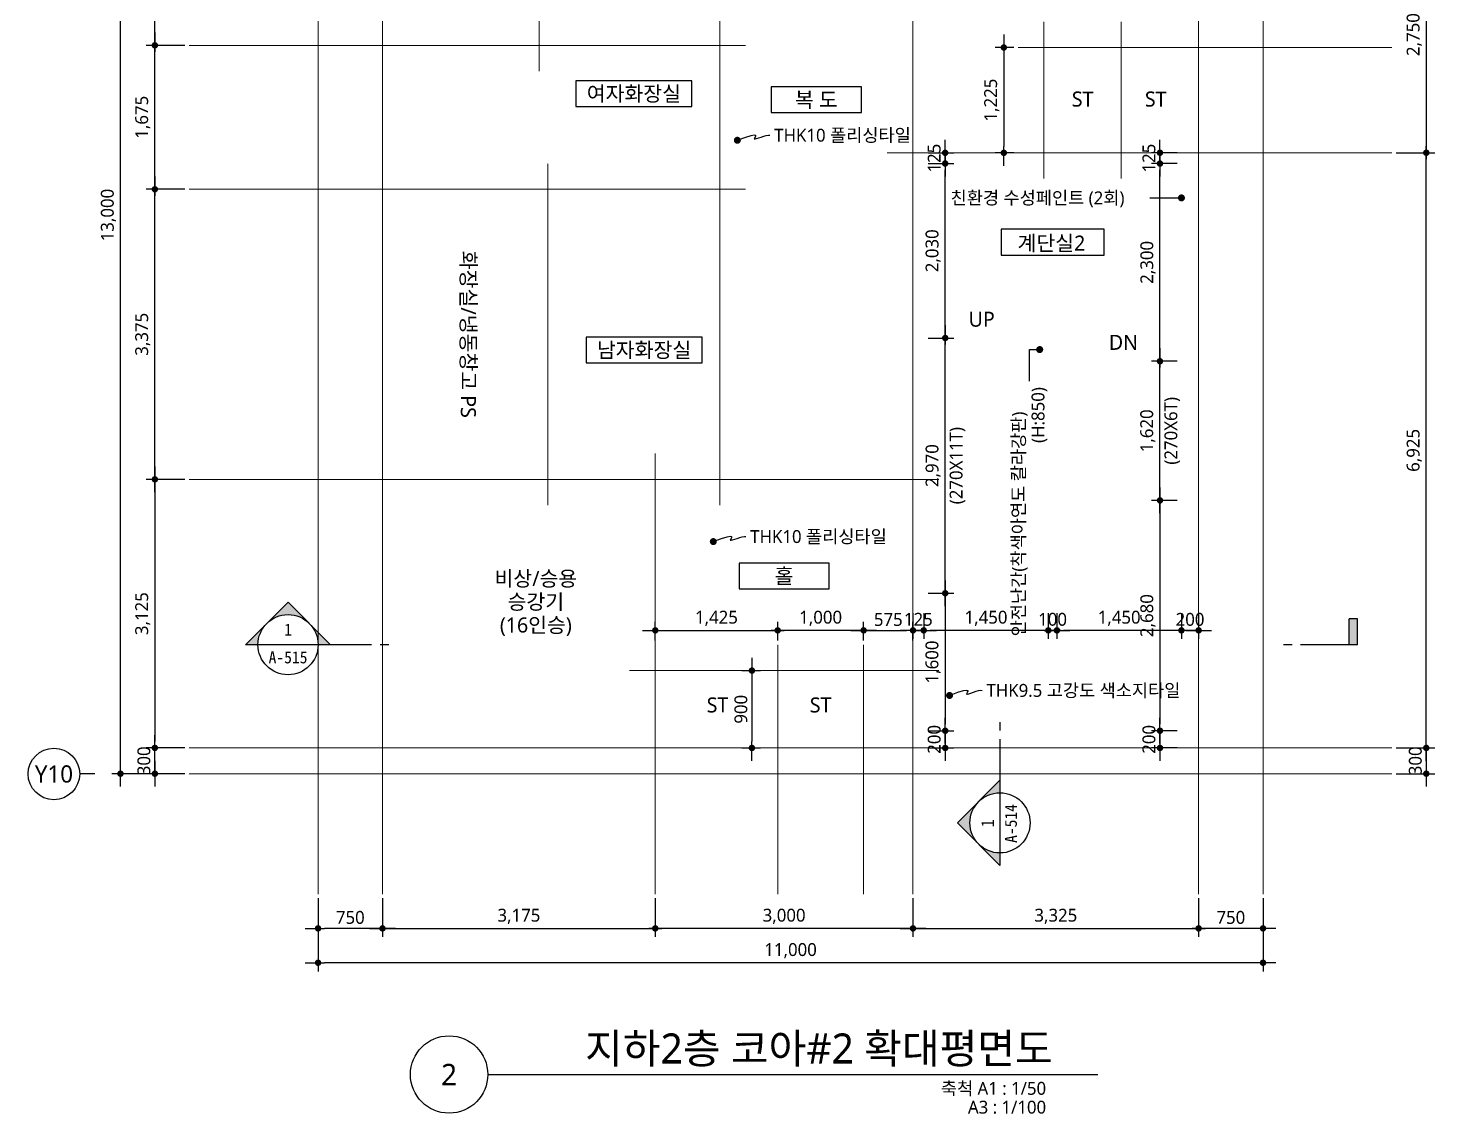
# Model space of a CAD drawing. Header units: millimetres. Extents: x 3320976 to 3527701, y 1183647 to 1243117.
# Drawn here: x 3338464 to 3354839, y 1183647 to 1196280 of the extents above; entities that cross this region are included whole.
import ezdxf
from ezdxf.enums import TextEntityAlignment as Align

# ---------------------------------------------------------------- set-up
doc = ezdxf.new("R2010")
doc.units = ezdxf.units.MM
doc.header["$MEASUREMENT"] = 0
doc.linetypes.add('CEN', pattern=[62, 60, -1, 0, -1])
doc.layers.get('0').update_dxf_attribs({"linetype": 'CONTINUOUS'})
for name, color, linetype, lineweight in [('A-AXIS-BUBL', 7, 'CONTINUOUS', 25), ('A-CNTL', 1, 'CEN', 15), ('A-DIMS', 7, 'CONTINUOUS', 25), ('A-MKXS-LEAD', 7, 'CONTINUOUS', 25), ('A-MKXS-MAK1', 3, 'CONTINUOUS', 25), ('A-MKXS-TEXT1', 3, 'CONTINUOUS', 25), ('A-MKXS-TEXT2', 7, 'CONTINUOUS', 25), ('A-MKXX-NAME', 3, 'CONTINUOUS', 25), ('A-MKXX-SYMB', 7, 'CONTINUOUS', 25), ('A-XXXX-SYMB', 7, 'CONTINUOUS', 25), ('A-XXXX-TXT1', 3, 'CONTINUOUS', 25), ('A-XXXX-TXT2', 3, 'CONTINUOUS', 25)]:
    doc.layers.add(name, color=color, linetype=linetype, lineweight=lineweight)
doc.styles.add('HY울릉도L', font='')
doc.styles.add('돋움체', font='')
doc.styles.add('맑은고딕', font='malgun.ttf')
doc.styles.get('HY울릉도L').set_extended_font_data('HYwulM')
doc.styles.get('돋움체').set_extended_font_data('DotumChe')
doc.dimstyles.new('CDIM', dxfattribs={"dimtxt": 3, "dimasz": 1.5, "dimexe": 2, "dimexo": 1, "dimgap": 1, "dimtad": 1, "dimdec": 0, "dimrnd": 0.5, "dimzin": 0, "dimdsep": 32, "dimlunit": 6, "dimtxsty": 'HY울릉도L', "dimblk1": '_CIDOT', "dimblk2": '_CIDOT', "dimsah": 1, "dimcen": 5.5, "dimclrd": 2, "dimclre": 2, "dimclrt": 7, "dimadec": 0, "dimazin": 0, "dimtfac": 1, "dimtdec": 0, "dimtix": 1, "dimtmove": 2, "dimatfit": 1, "dimldrblk": '_CIDOT', "dimfxl": 1, "dimtolj": 1, "dimtzin": 0, "dimlwd": -1, "dimarcsym": 0})

# ---------------------------------------------------------------- blocks, each defined once
blk = doc.blocks.new('_CIDOT')
at = {"color": 0, "linetype": 'ByBlock'}
blk.add_line((2, 0), (-1, 0), dxfattribs=at)
at = {"color": 0, "linetype": 'ByBlock', "const_width": 0.5}
blk.add_lwpolyline([(-0.25, 0, 1), (0.25, 0, 1)], format="xyb", close=True, dxfattribs=at)
blk = doc.blocks.new('*D466')
at = {"layer": 'A-DIMS', "lineweight": -2, "transparency": 16777216}
for p, q in [((-1550, 0), (-2400, 0)), ((-1550, -13000), (-2400, -13000))]:
    blk.add_line(p, q, dxfattribs=at)
at = {"layer": 'A-DIMS', "transparency": 16777216}
blk.add_line((-2300, -12925), (-2300, -75), dxfattribs=at)
at = {"layer": 'A-DIMS', "transparency": 16777216, "xscale": 75, "yscale": 75, "zscale": 75}
for p, rotation in [((-2300, 0), 90), ((-2300, -13000), 270)]:
    blk.add_blockref('_CIDOT', p, dxfattribs=dict(at, rotation=rotation))
at = {"layer": 'A-DIMS', "color": 3, "transparency": 16777216, "insert": (-2440, -6500), "char_height": 150, "attachment_point": 5, "rotation": 90, "style": '맑은고딕'}
blk.add_mtext('\\A1;13,000', dxfattribs=at)
blk = doc.blocks.new('*D469')
at = {"layer": 'A-DIMS', "lineweight": -2, "transparency": 16777216}
for p, q in [((-1550, -700), (-2000, -700)), ((-1550, -4525), (-2000, -4525))]:
    blk.add_line(p, q, dxfattribs=at)
at = {"layer": 'A-DIMS', "transparency": 16777216}
blk.add_line((-1900, -4450), (-1900, -775), dxfattribs=at)
at = {"layer": 'A-DIMS', "transparency": 16777216, "xscale": 75, "yscale": 75, "zscale": 75}
for p, rotation in [((-1900, -700), 90), ((-1900, -4525), 270)]:
    blk.add_blockref('_CIDOT', p, dxfattribs=dict(at, rotation=rotation))
at = {"layer": 'A-DIMS', "color": 3, "transparency": 16777216, "insert": (-2040, -2613), "char_height": 150, "attachment_point": 5, "rotation": 90, "style": '맑은고딕'}
blk.add_mtext('\\A1;3,825', dxfattribs=at)
blk = doc.blocks.new('*D470')
at = {"layer": 'A-DIMS', "transparency": 16777216}
for p, q in [((-1900, -12625), (-1900, -12550)), ((-1900, -13000), (-1900, -12700)), ((-1900, -13075), (-1900, -13150))]:
    blk.add_line(p, q, dxfattribs=at)
at = {"layer": 'A-DIMS', "lineweight": -2, "transparency": 16777216}
for p, q in [((-1550, -12700), (-2000, -12700)), ((-1550, -13000), (-2000, -13000))]:
    blk.add_line(p, q, dxfattribs=at)
at = {"layer": 'A-DIMS', "transparency": 16777216, "xscale": 75, "yscale": 75, "zscale": 75}
for p, rotation in [((-1900, -12700), 270), ((-1900, -13000), 90)]:
    blk.add_blockref('_CIDOT', p, dxfattribs=dict(at, rotation=rotation))
at = {"layer": 'A-DIMS', "color": 3, "transparency": 16777216, "insert": (-2027, -12850), "char_height": 150, "attachment_point": 5, "rotation": 90, "style": '맑은고딕'}
blk.add_mtext('\\A1;300', dxfattribs=at)
blk = doc.blocks.new('*D472')
at = {"layer": 'A-DIMS', "lineweight": -2, "transparency": 16777216}
for p, q in [((0, -14450), (0, -14900)), ((750, -14450), (750, -14900))]:
    blk.add_line(p, q, dxfattribs=at)
at = {"layer": 'A-DIMS', "transparency": 16777216}
blk.add_line((675, -14800), (75, -14800), dxfattribs=at)
at = {"layer": 'A-DIMS', "transparency": 16777216, "xscale": 75, "yscale": 75, "zscale": 75, "rotation": 180}
blk.add_blockref('_CIDOT', (0, -14800), dxfattribs=at)
at = {"layer": 'A-DIMS', "transparency": 16777216, "xscale": 75, "yscale": 75, "zscale": 75}
blk.add_blockref('_CIDOT', (750, -14800), dxfattribs=at)
at = {"layer": 'A-DIMS', "color": 3, "transparency": 16777216, "insert": (375, -14673), "char_height": 150, "attachment_point": 5, "style": '맑은고딕'}
blk.add_mtext('\\A1;750', dxfattribs=at)
blk = doc.blocks.new('*D473')
at = {"layer": 'A-DIMS', "lineweight": -2, "transparency": 16777216}
for p, q in [((10250, -14450), (10250, -14900)), ((11000, -14450), (11000, -14900))]:
    blk.add_line(p, q, dxfattribs=at)
at = {"layer": 'A-DIMS', "transparency": 16777216}
blk.add_line((10925, -14800), (10325, -14800), dxfattribs=at)
at = {"layer": 'A-DIMS', "transparency": 16777216, "xscale": 75, "yscale": 75, "zscale": 75, "rotation": 180}
blk.add_blockref('_CIDOT', (10250, -14800), dxfattribs=at)
at = {"layer": 'A-DIMS', "transparency": 16777216, "xscale": 75, "yscale": 75, "zscale": 75}
blk.add_blockref('_CIDOT', (11000, -14800), dxfattribs=at)
at = {"layer": 'A-DIMS', "color": 3, "transparency": 16777216, "insert": (10625, -14673), "char_height": 150, "attachment_point": 5, "style": '맑은고딕'}
blk.add_mtext('\\A1;750', dxfattribs=at)
blk = doc.blocks.new('*D475')
at = {"layer": 'A-DIMS', "lineweight": -2, "transparency": 16777216}
for p, q in [((6925, -14450), (6925, -14900)), ((10250, -14450), (10250, -14900))]:
    blk.add_line(p, q, dxfattribs=at)
at = {"layer": 'A-DIMS', "transparency": 16777216}
blk.add_line((7000, -14800), (10175, -14800), dxfattribs=at)
at = {"layer": 'A-DIMS', "transparency": 16777216, "xscale": 75, "yscale": 75, "zscale": 75, "rotation": 180}
blk.add_blockref('_CIDOT', (6925, -14800), dxfattribs=at)
at = {"layer": 'A-DIMS', "transparency": 16777216, "xscale": 75, "yscale": 75, "zscale": 75}
blk.add_blockref('_CIDOT', (10250, -14800), dxfattribs=at)
at = {"layer": 'A-DIMS', "color": 3, "transparency": 16777216, "insert": (8588, -14660), "char_height": 150, "attachment_point": 5, "style": '맑은고딕'}
blk.add_mtext('\\A1;3,325', dxfattribs=at)
blk = doc.blocks.new('*D476')
at = {"layer": 'A-DIMS', "lineweight": -2, "transparency": 16777216}
for p, q in [((750, -14450), (750, -14900)), ((3925, -14450), (3925, -14900))]:
    blk.add_line(p, q, dxfattribs=at)
at = {"layer": 'A-DIMS', "transparency": 16777216}
blk.add_line((825, -14800), (3850, -14800), dxfattribs=at)
at = {"layer": 'A-DIMS', "transparency": 16777216, "xscale": 75, "yscale": 75, "zscale": 75, "rotation": 180}
blk.add_blockref('_CIDOT', (750, -14800), dxfattribs=at)
at = {"layer": 'A-DIMS', "transparency": 16777216, "xscale": 75, "yscale": 75, "zscale": 75}
blk.add_blockref('_CIDOT', (3925, -14800), dxfattribs=at)
at = {"layer": 'A-DIMS', "color": 3, "transparency": 16777216, "insert": (2338, -14660), "char_height": 150, "attachment_point": 5, "style": '맑은고딕'}
blk.add_mtext('\\A1;3,175', dxfattribs=at)
blk = doc.blocks.new('*D477')
at = {"layer": 'A-DIMS', "lineweight": -2, "transparency": 16777216}
for p, q in [((12550, -3025), (13000, -3025)), ((12550, -5775), (13000, -5775))]:
    blk.add_line(p, q, dxfattribs=at)
at = {"layer": 'A-DIMS', "transparency": 16777216}
blk.add_line((12900, -3100), (12900, -5700), dxfattribs=at)
at = {"layer": 'A-DIMS', "transparency": 16777216, "xscale": 75, "yscale": 75, "zscale": 75}
for p, rotation in [((12900, -3025), 90), ((12900, -5775), 270)]:
    blk.add_blockref('_CIDOT', p, dxfattribs=dict(at, rotation=rotation))
at = {"layer": 'A-DIMS', "color": 3, "transparency": 16777216, "insert": (12760, -4400), "char_height": 150, "attachment_point": 5, "rotation": 90, "style": '맑은고딕'}
blk.add_mtext('\\A1;2,750', dxfattribs=at)
blk = doc.blocks.new('*D478')
at = {"layer": 'A-DIMS', "lineweight": -2, "transparency": 16777216}
for p, q in [((12550, -5775), (13000, -5775)), ((12550, -12700), (13000, -12700))]:
    blk.add_line(p, q, dxfattribs=at)
at = {"layer": 'A-DIMS', "transparency": 16777216}
blk.add_line((12900, -12625), (12900, -5850), dxfattribs=at)
at = {"layer": 'A-DIMS', "transparency": 16777216, "xscale": 75, "yscale": 75, "zscale": 75}
for p, rotation in [((12900, -5775), 90), ((12900, -12700), 270)]:
    blk.add_blockref('_CIDOT', p, dxfattribs=dict(at, rotation=rotation))
at = {"layer": 'A-DIMS', "color": 3, "transparency": 16777216, "insert": (12760, -9238), "char_height": 150, "attachment_point": 5, "rotation": 90, "style": '맑은고딕'}
blk.add_mtext('\\A1;6,925', dxfattribs=at)
blk = doc.blocks.new('*D479')
at = {"layer": 'A-DIMS', "transparency": 16777216}
for p, q in [((12900, -12625), (12900, -12550)), ((12900, -12700), (12900, -13000)), ((12900, -13075), (12900, -13150))]:
    blk.add_line(p, q, dxfattribs=at)
at = {"layer": 'A-DIMS', "lineweight": -2, "transparency": 16777216}
for p, q in [((12550, -12700), (13000, -12700)), ((12550, -13000), (13000, -13000))]:
    blk.add_line(p, q, dxfattribs=at)
at = {"layer": 'A-DIMS', "transparency": 16777216, "xscale": 75, "yscale": 75, "zscale": 75}
for p, rotation in [((12900, -12700), 270), ((12900, -13000), 90)]:
    blk.add_blockref('_CIDOT', p, dxfattribs=dict(at, rotation=rotation))
at = {"layer": 'A-DIMS', "color": 3, "transparency": 16777216, "insert": (12773, -12850), "char_height": 150, "attachment_point": 5, "rotation": 90, "style": '맑은고딕'}
blk.add_mtext('\\A1;300', dxfattribs=at)
blk = doc.blocks.new('*D480')
at = {"layer": 'A-DIMS', "lineweight": -2, "transparency": 16777216}
for p, q in [((-1550, -9575), (-2000, -9575)), ((-1550, -12700), (-2000, -12700))]:
    blk.add_line(p, q, dxfattribs=at)
at = {"layer": 'A-DIMS', "transparency": 16777216}
blk.add_line((-1900, -9650), (-1900, -12625), dxfattribs=at)
at = {"layer": 'A-DIMS', "transparency": 16777216, "xscale": 75, "yscale": 75, "zscale": 75}
for p, rotation in [((-1900, -9575), 90), ((-1900, -12700), 270)]:
    blk.add_blockref('_CIDOT', p, dxfattribs=dict(at, rotation=rotation))
at = {"layer": 'A-DIMS', "color": 3, "transparency": 16777216, "insert": (-2040, -11138), "char_height": 150, "attachment_point": 5, "rotation": 90, "style": '맑은고딕'}
blk.add_mtext('\\A1;3,125', dxfattribs=at)
blk = doc.blocks.new('*D481')
at = {"layer": 'A-DIMS', "lineweight": -2, "transparency": 16777216}
for p, q in [((-1550, -6200), (-2000, -6200)), ((-1550, -9575), (-2000, -9575))]:
    blk.add_line(p, q, dxfattribs=at)
at = {"layer": 'A-DIMS', "transparency": 16777216}
blk.add_line((-1900, -9500), (-1900, -6275), dxfattribs=at)
at = {"layer": 'A-DIMS', "transparency": 16777216, "xscale": 75, "yscale": 75, "zscale": 75}
for p, rotation in [((-1900, -6200), 90), ((-1900, -9575), 270)]:
    blk.add_blockref('_CIDOT', p, dxfattribs=dict(at, rotation=rotation))
at = {"layer": 'A-DIMS', "color": 3, "transparency": 16777216, "insert": (-2040, -7887), "char_height": 150, "attachment_point": 5, "rotation": 90, "style": '맑은고딕'}
blk.add_mtext('\\A1;3,375', dxfattribs=at)
blk = doc.blocks.new('*D482')
at = {"layer": 'A-DIMS', "lineweight": -2, "transparency": 16777216}
for p, q in [((3925, -14450), (3925, -14900)), ((6925, -14450), (6925, -14900))]:
    blk.add_line(p, q, dxfattribs=at)
at = {"layer": 'A-DIMS', "transparency": 16777216}
blk.add_line((6850, -14800), (4000, -14800), dxfattribs=at)
at = {"layer": 'A-DIMS', "transparency": 16777216, "xscale": 75, "yscale": 75, "zscale": 75, "rotation": 180}
blk.add_blockref('_CIDOT', (3925, -14800), dxfattribs=at)
at = {"layer": 'A-DIMS', "transparency": 16777216, "xscale": 75, "yscale": 75, "zscale": 75}
blk.add_blockref('_CIDOT', (6925, -14800), dxfattribs=at)
at = {"layer": 'A-DIMS', "color": 3, "transparency": 16777216, "insert": (5425, -14660), "char_height": 150, "attachment_point": 5, "style": '맑은고딕'}
blk.add_mtext('\\A1;3,000', dxfattribs=at)
blk = doc.blocks.new('*D486')
at = {"layer": 'A-DIMS', "lineweight": -2, "transparency": 16777216}
for p, q in [((0, -14450), (0, -15300)), ((11000, -14450), (11000, -15300))]:
    blk.add_line(p, q, dxfattribs=at)
at = {"layer": 'A-DIMS', "transparency": 16777216}
blk.add_line((10925, -15200), (75, -15200), dxfattribs=at)
at = {"layer": 'A-DIMS', "transparency": 16777216, "xscale": 75, "yscale": 75, "zscale": 75, "rotation": 180}
blk.add_blockref('_CIDOT', (0, -15200), dxfattribs=at)
at = {"layer": 'A-DIMS', "transparency": 16777216, "xscale": 75, "yscale": 75, "zscale": 75}
blk.add_blockref('_CIDOT', (11000, -15200), dxfattribs=at)
at = {"layer": 'A-DIMS', "color": 3, "transparency": 16777216, "insert": (5500, -15060), "char_height": 150, "attachment_point": 5, "style": '맑은고딕'}
blk.add_mtext('\\A1;11,000', dxfattribs=at)
blk = doc.blocks.new('*D487')
at = {"layer": 'A-DIMS', "lineweight": -2, "transparency": 16777216}
for p, q in [((-1550, -4525), (-2000, -4525)), ((-1550, -6200), (-2000, -6200))]:
    blk.add_line(p, q, dxfattribs=at)
at = {"layer": 'A-DIMS', "transparency": 16777216}
blk.add_line((-1900, -6125), (-1900, -4600), dxfattribs=at)
at = {"layer": 'A-DIMS', "transparency": 16777216, "xscale": 75, "yscale": 75, "zscale": 75}
for p, rotation in [((-1900, -4525), 90), ((-1900, -6200), 270)]:
    blk.add_blockref('_CIDOT', p, dxfattribs=dict(at, rotation=rotation))
at = {"layer": 'A-DIMS', "color": 3, "transparency": 16777216, "insert": (-2040, -5362), "char_height": 150, "attachment_point": 5, "rotation": 90, "style": '맑은고딕'}
blk.add_mtext('\\A1;1,675', dxfattribs=at)
blk = doc.blocks.new('비상승용승강기16인승')
at = {"layer": 'A-MKXX-NAME', "style": '맑은고딕'}
for s, p in [('비상/승용', (0, 270)), ('승강기', (0, 0)), ('(16인승)', (0, -270))]:
    blk.add_text(s, height=175, dxfattribs=at).set_placement(p, align=Align.MIDDLE_CENTER)
blk = doc.blocks.new('*D162')
at = {"layer": 'A-DIMS', "lineweight": -2, "transparency": 16777216}
for p, q in [((3347189, 1189155), (3347189, 1189373)), ((3348189, 1189155), (3348189, 1189373))]:
    blk.add_line(p, q, dxfattribs=at)
at = {"layer": 'A-DIMS', "transparency": 16777216}
blk.add_line((3348114, 1189273), (3347264, 1189273), dxfattribs=at)
at = {"layer": 'A-DIMS', "transparency": 16777216, "xscale": 75, "yscale": 75, "zscale": 75, "rotation": 180}
blk.add_blockref('_CIDOT', (3347189, 1189273), dxfattribs=at)
at = {"layer": 'A-DIMS', "transparency": 16777216, "xscale": 75, "yscale": 75, "zscale": 75}
blk.add_blockref('_CIDOT', (3348189, 1189273), dxfattribs=at)
at = {"layer": 'A-DIMS', "color": 3, "transparency": 16777216, "insert": (3347689, 1189413), "char_height": 150, "attachment_point": 5, "style": '맑은고딕'}
blk.add_mtext('\\A1;1,000', dxfattribs=at)
blk = doc.blocks.new('*D156')
at = {"layer": 'A-DIMS', "lineweight": -2, "transparency": 16777216}
for p, q in [((3345764, 1189155), (3345764, 1189373)), ((3347189, 1189155), (3347189, 1189373))]:
    blk.add_line(p, q, dxfattribs=at)
at = {"layer": 'A-DIMS', "transparency": 16777216}
blk.add_line((3345839, 1189273), (3347114, 1189273), dxfattribs=at)
at = {"layer": 'A-DIMS', "transparency": 16777216, "xscale": 75, "yscale": 75, "zscale": 75, "rotation": 180}
blk.add_blockref('_CIDOT', (3345764, 1189273), dxfattribs=at)
at = {"layer": 'A-DIMS', "transparency": 16777216, "xscale": 75, "yscale": 75, "zscale": 75}
blk.add_blockref('_CIDOT', (3347189, 1189273), dxfattribs=at)
at = {"layer": 'A-DIMS', "color": 3, "transparency": 16777216, "insert": (3346476, 1189413), "char_height": 150, "attachment_point": 5, "style": '맑은고딕'}
blk.add_mtext('\\A1;1,425', dxfattribs=at)
blk = doc.blocks.new('*D157')
at = {"layer": 'A-DIMS', "lineweight": -2, "transparency": 16777216}
for p, q in [((3348189, 1189155), (3348189, 1189373)), ((3348764, 1189155), (3348764, 1189373))]:
    blk.add_line(p, q, dxfattribs=at)
at = {"layer": 'A-DIMS', "transparency": 16777216}
blk.add_line((3348264, 1189273), (3348689, 1189273), dxfattribs=at)
at = {"layer": 'A-DIMS', "transparency": 16777216, "xscale": 75, "yscale": 75, "zscale": 75, "rotation": 180}
blk.add_blockref('_CIDOT', (3348189, 1189273), dxfattribs=at)
at = {"layer": 'A-DIMS', "transparency": 16777216, "xscale": 75, "yscale": 75, "zscale": 75}
blk.add_blockref('_CIDOT', (3348764, 1189273), dxfattribs=at)
at = {"layer": 'A-DIMS', "color": 3, "transparency": 16777216, "insert": (3348476, 1189399), "char_height": 150, "attachment_point": 5, "style": '맑은고딕'}
blk.add_mtext('\\A1;575', dxfattribs=at)
blk = doc.blocks.new('*D158')
at = {"layer": 'A-DIMS', "lineweight": -2, "transparency": 16777216}
for p, q in [((3346771, 1188805), (3346989, 1188805)), ((3346771, 1187905), (3346989, 1187905))]:
    blk.add_line(p, q, dxfattribs=at)
at = {"layer": 'A-DIMS', "transparency": 16777216}
blk.add_line((3346889, 1188730), (3346889, 1187980), dxfattribs=at)
at = {"layer": 'A-DIMS', "transparency": 16777216, "xscale": 75, "yscale": 75, "zscale": 75}
for p, rotation in [((3346889, 1188805), 90), ((3346889, 1187905), 270)]:
    blk.add_blockref('_CIDOT', p, dxfattribs=dict(at, rotation=rotation))
at = {"layer": 'A-DIMS', "color": 3, "transparency": 16777216, "insert": (3346761, 1188355), "char_height": 150, "attachment_point": 5, "rotation": 90, "style": '맑은고딕'}
blk.add_mtext('\\A1;900', dxfattribs=at)
blk = doc.blocks.new('*D161')
at = {"layer": 'A-DIMS', "lineweight": -2, "transparency": 16777216}
for p, q in [((3349939, 1196055), (3349721, 1196055)), ((3349939, 1194830), (3349721, 1194830))]:
    blk.add_line(p, q, dxfattribs=at)
at = {"layer": 'A-DIMS', "transparency": 16777216}
blk.add_line((3349821, 1195980), (3349821, 1194905), dxfattribs=at)
at = {"layer": 'A-DIMS', "transparency": 16777216, "xscale": 75, "yscale": 75, "zscale": 75}
for p, rotation in [((3349821, 1196055), 90), ((3349821, 1194830), 270)]:
    blk.add_blockref('_CIDOT', p, dxfattribs=dict(at, rotation=rotation))
at = {"layer": 'A-DIMS', "color": 3, "transparency": 16777216, "insert": (3349681, 1195443), "char_height": 150, "attachment_point": 5, "rotation": 90, "style": '맑은고딕'}
blk.add_mtext('\\A1;1,225', dxfattribs=at)
blk = doc.blocks.new('CORE 2- 단면')
at = {"layer": 'A-MKXS-MAK1'}
h = blk.add_hatch(color=256, dxfattribs=at)
h.paths.add_polyline_path([(5095, 12859), (4847, 12611, 0.414214), (4847, 13106)])
h.paths.add_polyline_path([(4847, 12611), (4600, 12364), (4600, 12509, 0.198912)])
h.paths.add_polyline_path([(4847, 13106, 0.198912), (4600, 13209), (4600, 13354)])
blk.add_hatch(color=256, dxfattribs=at).paths.add_polyline_path([(537, 10486), (437, 10486), (437, 10786), (537, 10786)])
h = blk.add_hatch(color=256, dxfattribs=at)
h.paths.add_polyline_path([(12887, 10291), (12639, 10538, 0.414214), (13134, 10538)])
h.paths.add_polyline_path([(12639, 10538), (12392, 10786), (12537, 10786, 0.198912)])
h.paths.add_polyline_path([(13134, 10538, 0.198912), (13237, 10786), (13382, 10786)])
for p, q in [((4600, 13354), (5095, 12859)), ((4600, 11886), (4600, 13354)), ((4600, 12364), (5095, 12859)), ((4600, 11686), (4600, 11786)), ((437, 10786), (1100, 10786)), ((437, 10786), (437, 10486)), ((537, 10786), (537, 10486)), ((1200, 10786), (1300, 10786)), ((11714, 10786), (11814, 10786)), ((11914, 10786), (13382, 10786)), ((12392, 10786), (12887, 10291)), ((13382, 10786), (12887, 10291)), ((437, 10486), (537, 10486))]:
    blk.add_line(p, q, dxfattribs=at)
for centre in [(4600, 12859), (12887, 10786)]:
    blk.add_circle(centre, 350, dxfattribs=at)
at = {"layer": 'A-MKXS-TEXT2', "style": '돋움체'}
for s, height, rotation, p in [('A-514', 140, 270, (4472, 12866)), ('1', 150, 270, (4744, 12863)), ('A-515', 140, 180, (12887, 10934)), ('1', 140, 180, (12887, 10611))]:
    blk.add_text(s, height=height, rotation=rotation, dxfattribs=at).set_placement(p, align=Align.MIDDLE)
blk = doc.blocks.new('*D343')
at = {"layer": 'A-DIMS', "lineweight": -2, "transparency": 16777216}
for p, q in [((3348939, 1192675), (3349239, 1192675)), ((3348939, 1189705), (3349239, 1189705))]:
    blk.add_line(p, q, dxfattribs=at)
at = {"layer": 'A-DIMS', "transparency": 16777216}
blk.add_line((3349139, 1189780), (3349139, 1192600), dxfattribs=at)
at = {"layer": 'A-DIMS', "transparency": 16777216, "xscale": 75, "yscale": 75, "zscale": 75}
for p, rotation in [((3349139, 1192675), 90), ((3349139, 1189705), 270)]:
    blk.add_blockref('_CIDOT', p, dxfattribs=dict(at, rotation=rotation))
at = {"layer": 'A-DIMS', "color": 3, "transparency": 16777216, "char_height": 150, "attachment_point": 5, "rotation": 90, "style": '맑은고딕'}
for s, insert in [('\\A1;(270X11T)', (3349282, 1191190)), ('\\A1;2,970', (3348999, 1191190))]:
    blk.add_mtext(s, dxfattribs=dict(at, insert=insert))
blk = doc.blocks.new('*D344')
at = {"layer": 'A-DIMS', "lineweight": -2, "transparency": 16777216}
for p, q in [((3348939, 1189705), (3349239, 1189705)), ((3348939, 1188105), (3349239, 1188105))]:
    blk.add_line(p, q, dxfattribs=at)
at = {"layer": 'A-DIMS', "transparency": 16777216}
blk.add_line((3349139, 1189630), (3349139, 1188180), dxfattribs=at)
at = {"layer": 'A-DIMS', "transparency": 16777216, "xscale": 75, "yscale": 75, "zscale": 75}
for p, rotation in [((3349139, 1189705), 90), ((3349139, 1188105), 270)]:
    blk.add_blockref('_CIDOT', p, dxfattribs=dict(at, rotation=rotation))
at = {"layer": 'A-DIMS', "color": 3, "transparency": 16777216, "insert": (3348998, 1188905), "char_height": 150, "attachment_point": 5, "rotation": 90, "style": '맑은고딕'}
blk.add_mtext('\\A1;1,600', dxfattribs=at)
blk = doc.blocks.new('*D345')
at = {"layer": 'A-DIMS', "lineweight": -2, "transparency": 16777216}
for p, q in [((3348939, 1194705), (3349239, 1194705)), ((3348939, 1192675), (3349239, 1192675))]:
    blk.add_line(p, q, dxfattribs=at)
at = {"layer": 'A-DIMS', "transparency": 16777216}
blk.add_line((3349139, 1192750), (3349139, 1194630), dxfattribs=at)
at = {"layer": 'A-DIMS', "transparency": 16777216, "xscale": 75, "yscale": 75, "zscale": 75}
for p, rotation in [((3349139, 1194705), 90), ((3349139, 1192675), 270)]:
    blk.add_blockref('_CIDOT', p, dxfattribs=dict(at, rotation=rotation))
at = {"layer": 'A-DIMS', "color": 3, "transparency": 16777216, "insert": (3348999, 1193690), "char_height": 150, "attachment_point": 5, "rotation": 90, "style": '맑은고딕'}
blk.add_mtext('\\A1;2,030', dxfattribs=at)
blk = doc.blocks.new('*D346')
at = {"layer": 'A-DIMS', "transparency": 16777216}
for p, q in [((3349139, 1194905), (3349139, 1194980)), ((3349139, 1194705), (3349139, 1194830)), ((3349139, 1194630), (3349139, 1194555))]:
    blk.add_line(p, q, dxfattribs=at)
at = {"layer": 'A-DIMS', "lineweight": -2, "transparency": 16777216}
for p, q in [((3348939, 1194830), (3349239, 1194830)), ((3348939, 1194705), (3349239, 1194705))]:
    blk.add_line(p, q, dxfattribs=at)
at = {"layer": 'A-DIMS', "transparency": 16777216, "xscale": 75, "yscale": 75, "zscale": 75}
for p, rotation in [((3349139, 1194830), 270), ((3349139, 1194705), 90)]:
    blk.add_blockref('_CIDOT', p, dxfattribs=dict(at, rotation=rotation))
at = {"layer": 'A-DIMS', "color": 3, "transparency": 16777216, "insert": (3349011, 1194768), "char_height": 150, "attachment_point": 5, "rotation": 90, "style": '맑은고딕'}
blk.add_mtext('\\A1;125', dxfattribs=at)
blk = doc.blocks.new('*D347')
at = {"layer": 'A-DIMS', "transparency": 16777216}
for p, q in [((3349139, 1188180), (3349139, 1188255)), ((3349139, 1188105), (3349139, 1187905)), ((3349139, 1187830), (3349139, 1187755))]:
    blk.add_line(p, q, dxfattribs=at)
at = {"layer": 'A-DIMS', "lineweight": -2, "transparency": 16777216}
for p, q in [((3348939, 1188105), (3349239, 1188105)), ((3348939, 1187905), (3349239, 1187905))]:
    blk.add_line(p, q, dxfattribs=at)
at = {"layer": 'A-DIMS', "transparency": 16777216, "xscale": 75, "yscale": 75, "zscale": 75}
for p, rotation in [((3349139, 1188105), 270), ((3349139, 1187905), 90)]:
    blk.add_blockref('_CIDOT', p, dxfattribs=dict(at, rotation=rotation))
at = {"layer": 'A-DIMS', "color": 3, "transparency": 16777216, "insert": (3349011, 1188005), "char_height": 150, "attachment_point": 5, "rotation": 90, "style": '맑은고딕'}
blk.add_mtext('\\A1;200', dxfattribs=at)
blk = doc.blocks.new('*D348')
at = {"layer": 'A-DIMS', "lineweight": -2, "transparency": 16777216}
for p, q in [((3351839, 1192405), (3351539, 1192405)), ((3351839, 1190785), (3351539, 1190785))]:
    blk.add_line(p, q, dxfattribs=at)
at = {"layer": 'A-DIMS', "transparency": 16777216}
blk.add_line((3351639, 1190860), (3351639, 1192330), dxfattribs=at)
at = {"layer": 'A-DIMS', "transparency": 16777216, "xscale": 75, "yscale": 75, "zscale": 75}
for p, rotation in [((3351639, 1192405), 90), ((3351639, 1190785), 270)]:
    blk.add_blockref('_CIDOT', p, dxfattribs=dict(at, rotation=rotation))
at = {"layer": 'A-DIMS', "color": 3, "transparency": 16777216, "char_height": 150, "attachment_point": 5, "rotation": 90, "style": '맑은고딕'}
for s, insert in [('\\A1;(270X6T)', (3351782, 1191595)), ('\\A1;1,620', (3351498, 1191595))]:
    blk.add_mtext(s, dxfattribs=dict(at, insert=insert))
blk = doc.blocks.new('*D349')
at = {"layer": 'A-DIMS', "lineweight": -2, "transparency": 16777216}
for p, q in [((3351839, 1190785), (3351539, 1190785)), ((3351839, 1188105), (3351539, 1188105))]:
    blk.add_line(p, q, dxfattribs=at)
at = {"layer": 'A-DIMS', "transparency": 16777216}
blk.add_line((3351639, 1190710), (3351639, 1188180), dxfattribs=at)
at = {"layer": 'A-DIMS', "transparency": 16777216, "xscale": 75, "yscale": 75, "zscale": 75}
for p, rotation in [((3351639, 1190785), 90), ((3351639, 1188105), 270)]:
    blk.add_blockref('_CIDOT', p, dxfattribs=dict(at, rotation=rotation))
at = {"layer": 'A-DIMS', "color": 3, "transparency": 16777216, "insert": (3351499, 1189445), "char_height": 150, "attachment_point": 5, "rotation": 90, "style": '맑은고딕'}
blk.add_mtext('\\A1;2,680', dxfattribs=at)
blk = doc.blocks.new('*D350')
at = {"layer": 'A-DIMS', "lineweight": -2, "transparency": 16777216}
for p, q in [((3351839, 1194705), (3351539, 1194705)), ((3351839, 1192405), (3351539, 1192405))]:
    blk.add_line(p, q, dxfattribs=at)
at = {"layer": 'A-DIMS', "transparency": 16777216}
blk.add_line((3351639, 1192480), (3351639, 1194630), dxfattribs=at)
at = {"layer": 'A-DIMS', "transparency": 16777216, "xscale": 75, "yscale": 75, "zscale": 75}
for p, rotation in [((3351639, 1194705), 90), ((3351639, 1192405), 270)]:
    blk.add_blockref('_CIDOT', p, dxfattribs=dict(at, rotation=rotation))
at = {"layer": 'A-DIMS', "color": 3, "transparency": 16777216, "insert": (3351499, 1193555), "char_height": 150, "attachment_point": 5, "rotation": 90, "style": '맑은고딕'}
blk.add_mtext('\\A1;2,300', dxfattribs=at)
blk = doc.blocks.new('*D351')
at = {"layer": 'A-DIMS', "transparency": 16777216}
for p, q in [((3351639, 1194905), (3351639, 1194980)), ((3351639, 1194705), (3351639, 1194830)), ((3351639, 1194630), (3351639, 1194555))]:
    blk.add_line(p, q, dxfattribs=at)
at = {"layer": 'A-DIMS', "lineweight": -2, "transparency": 16777216}
for p, q in [((3351839, 1194830), (3351539, 1194830)), ((3351839, 1194705), (3351539, 1194705))]:
    blk.add_line(p, q, dxfattribs=at)
at = {"layer": 'A-DIMS', "transparency": 16777216, "xscale": 75, "yscale": 75, "zscale": 75}
for p, rotation in [((3351639, 1194830), 270), ((3351639, 1194705), 90)]:
    blk.add_blockref('_CIDOT', p, dxfattribs=dict(at, rotation=rotation))
at = {"layer": 'A-DIMS', "color": 3, "transparency": 16777216, "insert": (3351511, 1194768), "char_height": 150, "attachment_point": 5, "rotation": 90, "style": '맑은고딕'}
blk.add_mtext('\\A1;125', dxfattribs=at)
blk = doc.blocks.new('*D352')
at = {"layer": 'A-DIMS', "transparency": 16777216}
for p, q in [((3351639, 1188180), (3351639, 1188255)), ((3351639, 1188105), (3351639, 1187905)), ((3351639, 1187830), (3351639, 1187755))]:
    blk.add_line(p, q, dxfattribs=at)
at = {"layer": 'A-DIMS', "lineweight": -2, "transparency": 16777216}
for p, q in [((3351839, 1188105), (3351539, 1188105)), ((3351839, 1187905), (3351539, 1187905))]:
    blk.add_line(p, q, dxfattribs=at)
at = {"layer": 'A-DIMS', "transparency": 16777216, "xscale": 75, "yscale": 75, "zscale": 75}
for p, rotation in [((3351639, 1188105), 270), ((3351639, 1187905), 90)]:
    blk.add_blockref('_CIDOT', p, dxfattribs=dict(at, rotation=rotation))
at = {"layer": 'A-DIMS', "color": 3, "transparency": 16777216, "insert": (3351511, 1188005), "char_height": 150, "attachment_point": 5, "rotation": 90, "style": '맑은고딕'}
blk.add_mtext('\\A1;200', dxfattribs=at)
blk = doc.blocks.new('*D433')
at = {"layer": 'A-DIMS', "lineweight": -2, "transparency": 16777216}
for p, q in [((3348889, 1189473), (3348889, 1189173)), ((3350339, 1189473), (3350339, 1189173))]:
    blk.add_line(p, q, dxfattribs=at)
at = {"layer": 'A-DIMS', "transparency": 16777216}
blk.add_line((3350264, 1189273), (3348964, 1189273), dxfattribs=at)
at = {"layer": 'A-DIMS', "transparency": 16777216, "xscale": 75, "yscale": 75, "zscale": 75, "rotation": 180}
blk.add_blockref('_CIDOT', (3348889, 1189273), dxfattribs=at)
at = {"layer": 'A-DIMS', "transparency": 16777216, "xscale": 75, "yscale": 75, "zscale": 75}
blk.add_blockref('_CIDOT', (3350339, 1189273), dxfattribs=at)
at = {"layer": 'A-DIMS', "color": 3, "transparency": 16777216, "insert": (3349614, 1189413), "char_height": 150, "attachment_point": 5, "style": '맑은고딕'}
blk.add_mtext('\\A1;1,450', dxfattribs=at)
blk = doc.blocks.new('*D434')
at = {"layer": 'A-DIMS', "lineweight": -2, "transparency": 16777216}
for p, q in [((3348764, 1189473), (3348764, 1189173)), ((3348889, 1189473), (3348889, 1189173))]:
    blk.add_line(p, q, dxfattribs=at)
at = {"layer": 'A-DIMS', "transparency": 16777216}
for p, q in [((3348689, 1189273), (3348614, 1189273)), ((3348764, 1189273), (3348889, 1189273)), ((3348964, 1189273), (3349039, 1189273))]:
    blk.add_line(p, q, dxfattribs=at)
at = {"layer": 'A-DIMS', "transparency": 16777216, "xscale": 75, "yscale": 75, "zscale": 75}
blk.add_blockref('_CIDOT', (3348764, 1189273), dxfattribs=at)
at = {"layer": 'A-DIMS', "transparency": 16777216, "xscale": 75, "yscale": 75, "zscale": 75, "rotation": 180}
blk.add_blockref('_CIDOT', (3348889, 1189273), dxfattribs=at)
at = {"layer": 'A-DIMS', "color": 3, "transparency": 16777216, "insert": (3348826, 1189401), "char_height": 150, "attachment_point": 5, "style": '맑은고딕'}
blk.add_mtext('\\A1;125', dxfattribs=at)
blk = doc.blocks.new('*D435')
at = {"layer": 'A-DIMS', "lineweight": -2, "transparency": 16777216}
for p, q in [((3350439, 1189473), (3350439, 1189173)), ((3351889, 1189473), (3351889, 1189173))]:
    blk.add_line(p, q, dxfattribs=at)
at = {"layer": 'A-DIMS', "transparency": 16777216}
blk.add_line((3351814, 1189273), (3350514, 1189273), dxfattribs=at)
at = {"layer": 'A-DIMS', "transparency": 16777216, "xscale": 75, "yscale": 75, "zscale": 75, "rotation": 180}
blk.add_blockref('_CIDOT', (3350439, 1189273), dxfattribs=at)
at = {"layer": 'A-DIMS', "transparency": 16777216, "xscale": 75, "yscale": 75, "zscale": 75}
blk.add_blockref('_CIDOT', (3351889, 1189273), dxfattribs=at)
at = {"layer": 'A-DIMS', "color": 3, "transparency": 16777216, "insert": (3351164, 1189413), "char_height": 150, "attachment_point": 5, "style": '맑은고딕'}
blk.add_mtext('\\A1;1,450', dxfattribs=at)
blk = doc.blocks.new('*D436')
at = {"layer": 'A-DIMS', "lineweight": -2, "transparency": 16777216}
for p, q in [((3350339, 1189473), (3350339, 1189173)), ((3350439, 1189473), (3350439, 1189173))]:
    blk.add_line(p, q, dxfattribs=at)
at = {"layer": 'A-DIMS', "transparency": 16777216}
for p, q in [((3350264, 1189273), (3350189, 1189273)), ((3350339, 1189273), (3350439, 1189273)), ((3350514, 1189273), (3350589, 1189273))]:
    blk.add_line(p, q, dxfattribs=at)
at = {"layer": 'A-DIMS', "transparency": 16777216, "xscale": 75, "yscale": 75, "zscale": 75}
blk.add_blockref('_CIDOT', (3350339, 1189273), dxfattribs=at)
at = {"layer": 'A-DIMS', "transparency": 16777216, "xscale": 75, "yscale": 75, "zscale": 75, "rotation": 180}
blk.add_blockref('_CIDOT', (3350439, 1189273), dxfattribs=at)
at = {"layer": 'A-DIMS', "color": 3, "transparency": 16777216, "insert": (3350389, 1189401), "char_height": 150, "attachment_point": 5, "style": '맑은고딕'}
blk.add_mtext('\\A1;100', dxfattribs=at)
blk = doc.blocks.new('*D437')
at = {"layer": 'A-DIMS', "lineweight": -2, "transparency": 16777216}
for p, q in [((3351889, 1189473), (3351889, 1189173)), ((3352089, 1189473), (3352089, 1189173))]:
    blk.add_line(p, q, dxfattribs=at)
at = {"layer": 'A-DIMS', "transparency": 16777216}
for p, q in [((3351814, 1189273), (3351739, 1189273)), ((3352089, 1189273), (3351889, 1189273)), ((3352164, 1189273), (3352239, 1189273))]:
    blk.add_line(p, q, dxfattribs=at)
at = {"layer": 'A-DIMS', "transparency": 16777216, "xscale": 75, "yscale": 75, "zscale": 75}
blk.add_blockref('_CIDOT', (3351889, 1189273), dxfattribs=at)
at = {"layer": 'A-DIMS', "transparency": 16777216, "xscale": 75, "yscale": 75, "zscale": 75, "rotation": 180}
blk.add_blockref('_CIDOT', (3352089, 1189273), dxfattribs=at)
at = {"layer": 'A-DIMS', "color": 3, "transparency": 16777216, "insert": (3351989, 1189400), "char_height": 150, "attachment_point": 5, "style": '맑은고딕'}
blk.add_mtext('\\A1;200', dxfattribs=at)
blk = doc.blocks.new('CORE6_GRID')
at = {"layer": 'A-AXIS-BUBL', "ltscale": 0.2}
blk.add_line((-2600, -13000), (-2775, -13000), dxfattribs=at)
blk.add_circle((-3075, -13002.9), 300, dxfattribs=at)
at = {"layer": 'A-CNTL'}
for p, q in [((0, -14400), (0, 1800)), ((750, -14400), (750, 1800)), ((2575, -4825), (2575, 1800)), ((4675, -9875), (4675, 1800)), ((10250, -14400), (10250, 1800)), ((11000, -14400), (11000, 1800)), ((6925, -14400), (6925, -2725)), ((8450, -6075), (8450, -4250)), ((9350, -6075), (9350, -4250)), ((-1500, -4525), (4975, -4525)), ((8150, -4550), (12500, -4550)), ((6625, -5775), (12500, -5775)), ((2675, -9875), (2675, -5900)), ((-1500, -6200), (4975, -6200)), ((3925, -14400), (3925, -9275)), ((-1500, -9575), (7225, -9575)), ((5350, -14400), (5350, -11500)), ((6350, -14400), (6350, -11500)), ((3625, -11800), (7225, -11800)), ((-1500, -12700), (12500, -12700)), ((-1500, -13000), (12500, -13000))]:
    blk.add_line(p, q, dxfattribs=at)
at = {"layer": 'A-XXXX-TXT2', "ltscale": 0.2, "style": '맑은고딕'}
blk.add_text('Y10', height=200, dxfattribs=at).set_placement((-3075, -13002.9), align=Align.MIDDLE)
at = {"layer": 'A-DIMS'}
for base, p1, p2, angle, picture, middle in [((-2300, 0), (-1500, -13000), (-1500, 0), 270, '*D466', (-2440.5, -6500)), ((-1900, -700), (-1500, -4525), (-1500, -700), 270, '*D469', (-2040.1, -2612.5)), ((12900, -5775), (12500, -3025), (12500, -5775), 90, '*D477', (12759.9, -4400)), ((-1900, -4525), (-1500, -6200), (-1500, -4525), 270, '*D487', (-2040.5, -5362.5)), ((12900, -5775), (12500, -12700), (12500, -5775), 270, '*D478', (12759.9, -9237.5)), ((-1900, -6200), (-1500, -9575), (-1500, -6200), 270, '*D481', (-2040.1, -7887.5)), ((-1900, -12700), (-1500, -9575), (-1500, -12700), 90, '*D480', (-2040.5, -11137.5)), ((-1900, -12700), (-1500, -13000), (-1500, -12700), 270, '*D470', (-2027.5, -12850)), ((12900, -13000), (12500, -12700), (12500, -13000), 90, '*D479', (12772.5, -12850)), ((0, -14800), (750, -14400), (0, -14400), 180, '*D472', (375, -14672.5)), ((0, -15200), (11000, -14400), (0, -14400), 180, '*D486', (5500, -15059.5)), ((3925, -14800), (6925, -14400), (3925, -14400), 180, '*D482', (5425, -14659.9)), ((10250, -14800), (11000, -14400), (10250, -14400), 180, '*D473', (10625, -14672.5))]:
    dim = blk.add_linear_dim(base=base, p1=p1, p2=p2, angle=angle, dimstyle='CDIM', override={"dimscale": 50, "dimtxsty": '맑은고딕', "dimclrd": 256, "dimclre": 256, "dimclrt": 3}, dxfattribs=at)
    dim.commit()
    dim.dimension.update_dxf_attribs({"geometry": picture, "text_midpoint": middle})
for base, p1, p2, picture, middle in [((3925, -14800), (750, -14400), (3925, -14400), '*D476', (2337.5, -14659.5)), ((10250, -14800), (6925, -14400), (10250, -14400), '*D475', (8587.5, -14659.9))]:
    dim = blk.add_linear_dim(base=base, p1=p1, p2=p2, dimstyle='CDIM', override={"dimscale": 50, "dimtxsty": '맑은고딕', "dimclrd": 256, "dimclre": 256, "dimclrt": 3}, dxfattribs=at)
    dim.commit()
    dim.dimension.update_dxf_attribs({"geometry": picture, "text_midpoint": middle})

msp = doc.modelspace()

# ---------------------------------------------------------------- linework, layer by layer
at = {"layer": 'A-MKXS-LEAD', "const_width": 40}
for points in [[(3346698.5, 1194977.6, 1), (3346740, 1194973.4, 1)], [(3351909.5, 1194307.5, -1), (3351868.1, 1194303.3, -1)], [(3350240.9, 1192519.7, -1), (3350236.7, 1192561.1, -1)], [(3346418.9, 1190307.8, 1), (3346460.3, 1190303.7, 1)], [(3349168.9, 1188518, 1), (3349210.3, 1188513.9, 1)]]:
    msp.add_lwpolyline(points, format="xyb", close=True, dxfattribs=at)
at = {"layer": 'A-MKXS-LEAD'}
for points in [[(3346718.4, 1194975.2), (3346816.2, 1195012.1), (3346879.9, 1195031.9), (3346916.1, 1195038.4), (3346931.5, 1195034.9), (3346932.6, 1195025), (3346926.1, 1195012.2), (3346918.6, 1195000), (3346916.7, 1194991.9), (3346925.3, 1194990.6), (3346943.4, 1194995), (3346968.3, 1195003.2), (3346997.2, 1195013.3), (3347027.4, 1195023.4), (3347056.2, 1195031.6), (3347080.9, 1195035.9), (3347098.8, 1195034.5)], [(3351521.8, 1194305.4), (3351888.8, 1194305.4), (3351888.8, 1194305.4)], [(3350118.9, 1192173.4), (3350118.9, 1192540.4), (3350238.8, 1192540.4)], [(3346438.8, 1190305.4), (3346536.5, 1190342.3), (3346600.2, 1190362.2), (3346636.5, 1190368.6), (3346651.9, 1190365.1), (3346653, 1190355.2), (3346646.5, 1190342.4), (3346639, 1190330.2), (3346637.1, 1190322.2), (3346645.7, 1190320.8), (3346663.8, 1190325.2), (3346688.7, 1190333.4), (3346717.6, 1190343.5), (3346747.8, 1190353.6), (3346776.6, 1190361.8), (3346801.3, 1190366.1), (3346819.2, 1190364.7)], [(3349188.8, 1188515.6), (3349286.5, 1188552.5), (3349350.2, 1188572.4), (3349386.5, 1188578.8), (3349401.9, 1188575.3), (3349403, 1188565.4), (3349396.5, 1188552.6), (3349389, 1188540.4), (3349387.1, 1188532.4), (3349395.7, 1188531), (3349413.8, 1188535.4), (3349438.7, 1188543.7), (3349467.6, 1188553.8), (3349497.8, 1188563.9), (3349526.6, 1188572), (3349551.3, 1188576.3), (3349569.2, 1188574.9)]]:
    msp.add_lwpolyline(points, dxfattribs=at)
at = {"layer": 'A-MKXX-SYMB'}
for points in [[(3346190.4, 1195667.9), (3344840.4, 1195667.9), (3344840.4, 1195367.9), (3346190.4, 1195367.9)], [(3348163.8, 1195597.4), (3347113.8, 1195597.4), (3347113.8, 1195297.4), (3348163.8, 1195297.4)], [(3350988.8, 1193940.4), (3349788.8, 1193940.4), (3349788.8, 1193640.4), (3350988.8, 1193640.4)], [(3346308.8, 1192685.4), (3344958.8, 1192685.4), (3344958.8, 1192385.4), (3346308.8, 1192385.4)], [(3347788.8, 1190055.4), (3346738.8, 1190055.4), (3346738.8, 1189755.4), (3347788.8, 1189755.4)]]:
    msp.add_lwpolyline(points, close=True, dxfattribs=at)
at = {"layer": 'A-XXXX-SYMB'}
msp.add_line((3343813.8, 1184105.4), (3350913.8, 1184105.4), dxfattribs=at)
msp.add_circle((3343363.8, 1184105.4), 450, dxfattribs=at)

# ---------------------------------------------------------------- block references
at = {"rotation": 180}
msp.add_blockref('CORE 2- 단면', (3354376.3, 1199892.2), dxfattribs=at)
at = {"layer": 'A-DIMS'}
msp.add_blockref('CORE6_GRID', (3341838.8, 1200605.4), dxfattribs=at)
at = {"layer": 'A-MKXX-NAME'}
msp.add_blockref('비상승용승강기16인승', (3344373.8, 1189605.4), dxfattribs=at)

# ---------------------------------------------------------------- texts
at = {"layer": 'A-MKXS-TEXT1', "style": '맑은고딕'}
for s, p in [('THK10 폴리싱타일', (3347148.8, 1195034.5)), ('친환경 수성페인트 (2회)', (3349201.3, 1194305.4)), ('THK10 폴리싱타일', (3346869.2, 1190364.7)), ('THK9.5 고강도 색소지타일', (3349619.2, 1188574.9))]:
    msp.add_text(s, height=150, dxfattribs=at).set_placement(p, align=Align.MIDDLE_LEFT)
for s, p in [('(H:850)', (3350218.9, 1191453.9)), ('안전난간(착색아연도 칼라강판)', (3349991.4, 1189203.5))]:
    msp.add_text(s, height=150, rotation=90, dxfattribs=at).set_placement(p, align=Align.MIDDLE_LEFT)
at = {"layer": 'A-MKXX-NAME', "style": '맑은고딕'}
for s, p in [('여자화장실', (3345515.4, 1195517.9)), ('복 도', (3347638.8, 1195447.4)), ('ST', (3350738.8, 1195455.4)), ('ST', (3351588.8, 1195455.4)), ('계단실2', (3350374.7, 1193778.9)), ('UP', (3349563.8, 1192894.2)), ('남자화장실', (3345633.8, 1192535.4)), ('DN', (3351213.8, 1192624.2)), ('홀', (3347263.8, 1189905.4)), ('ST', (3346488.8, 1188405.4)), ('ST', (3347688.8, 1188405.4))]:
    msp.add_text(s, height=175, dxfattribs=at).set_placement(p, align=Align.MIDDLE_CENTER)
msp.add_text('화장실/냉동창고 PS', height=175, rotation=270, dxfattribs=at).set_placement((3343588.8, 1192717.9), align=Align.MIDDLE_CENTER)
at = {"layer": 'A-XXXX-TXT1', "style": '맑은고딕'}
msp.add_text('지하2층 코아#2 확대평면도', height=350, dxfattribs=at).set_placement((3350391.8, 1184128.1), align=Align.BOTTOM_RIGHT)
msp.add_text('2', height=250, dxfattribs=at).set_placement((3343363.8, 1184105.4), align=Align.MIDDLE)
for s, p in [('축척 A1 : 1/50', (3350313.9, 1184019.3)), ('A3 : 1/100', (3350313.9, 1183800.4))]:
    msp.add_text(s, height=150, dxfattribs=at).set_placement(p, align=Align.TOP_RIGHT)

# ---------------------------------------------------------------- dimensions: what is measured, and where the dimension line sits
at = {"layer": 'A-DIMS'}
for base, p1, p2, angle, picture, middle in [((3349821.3, 1194830.4), (3349988.8, 1196055.4), (3349988.8, 1194830.4), 90, '*D161', (3349680.8, 1195442.9)), ((3351638.8, 1188105.4), (3351888.8, 1190785.4), (3351888.8, 1188105.4), 270, '*D349', (3351498.7, 1189445.4)), ((3349138.8, 1188105.4), (3348888.9, 1189705.4), (3348888.8, 1188105.4), 270, '*D344', (3348998.3, 1188905.4)), ((3347188.8, 1189272.9), (3345763.8, 1189105.4), (3347188.8, 1189105.4), 180, '*D156', (3346476.3, 1189413.4)), ((3348763.8, 1189272.9), (3348188.8, 1189105.4), (3348763.8, 1189105.4), 180, '*D157', (3348476.3, 1189399.2)), ((3348888.8, 1189272.9), (3348763.8, 1189522.9), (3348888.8, 1189522.9), 180, '*D434', (3348826.3, 1189400.8)), ((3350438.8, 1189272.9), (3350338.8, 1189522.9), (3350438.8, 1189522.9), 180, '*D436', (3350388.8, 1189400.8)), ((3346888.8, 1187905.4), (3346721.3, 1188805.4), (3346721.3, 1187905.4), 90, '*D158', (3346761.3, 1188355.4)), ((3349138.8, 1187905.4), (3348888.8, 1188105.4), (3348888.8, 1187905.4), 270, '*D347', (3349011.3, 1188005.4)), ((3351638.8, 1187905.4), (3351888.8, 1188105.4), (3351888.8, 1187905.4), 270, '*D352', (3351511.3, 1188005.4))]:
    dim = msp.add_linear_dim(base=base, p1=p1, p2=p2, angle=angle, dimstyle='CDIM', override={"dimscale": 50, "dimtxsty": '맑은고딕', "dimclrd": 256, "dimclre": 256, "dimclrt": 3}, dxfattribs=at)
    dim.commit()
    dim.dimension.update_dxf_attribs({"geometry": picture, "text_midpoint": middle})
for base, p1, p2, text, picture, middle in [((3349138.8, 1194830.4), (3348888.8, 1194705.4), (3348888.8, 1194830.4), '<>\\X', '*D346', (3349138.8, 1194767.9)), ((3351638.8, 1194830.4), (3351888.8, 1194705.4), (3351888.8, 1194830.4), '<>\\X', '*D351', (3351638.8, 1194767.9)), ((3349138.8, 1194705.4), (3348888.8, 1192675.4), (3348888.8, 1194705.4), '<>\\X', '*D345', (3349138.8, 1193690.4)), ((3351638.8, 1194705.4), (3351888.8, 1192405.4), (3351888.8, 1194705.4), '<>\\X', '*D350', (3351638.8, 1193555.4)), ((3349138.8, 1192675.4), (3348888.9, 1189705.4), (3348888.8, 1192675.4), '<>\\X(270X11T)', '*D343', (3349138.8, 1191190.4)), ((3351638.8, 1192405.4), (3351888.8, 1190785.4), (3351888.8, 1192405.4), '<>\\X(270X6T)', '*D348', (3351638.8, 1191595.4))]:
    dim = msp.add_linear_dim(base=base, p1=p1, p2=p2, angle=270, text=text, dimstyle='CDIM', override={"dimscale": 50, "dimtxsty": '맑은고딕', "dimclrd": 256, "dimclre": 256, "dimclrt": 3}, dxfattribs=at)
    dim.commit()
    dim.dimension.update_dxf_attribs({"geometry": picture, "text_midpoint": middle})
for base, p1, p2, picture, middle in [((3347188.8, 1189272.9), (3348188.8, 1189105.4), (3347188.8, 1189105.4), '*D162', (3347688.8, 1189413.4)), ((3348888.8, 1189272.9), (3350338.8, 1189522.9), (3348888.8, 1189522.9), '*D433', (3349613.8, 1189413.4)), ((3350438.8, 1189272.9), (3351888.8, 1189522.9), (3350438.8, 1189522.9), '*D435', (3351163.8, 1189413.4)), ((3351888.8, 1189272.9), (3352088.8, 1189522.9), (3351888.8, 1189522.9), '*D437', (3351988.8, 1189400.4))]:
    dim = msp.add_linear_dim(base=base, p1=p1, p2=p2, dimstyle='CDIM', override={"dimscale": 50, "dimtxsty": '맑은고딕', "dimclrd": 256, "dimclre": 256, "dimclrt": 3}, dxfattribs=at)
    dim.commit()
    dim.dimension.update_dxf_attribs({"geometry": picture, "text_midpoint": middle})

doc.saveas('drawing.dxf')
